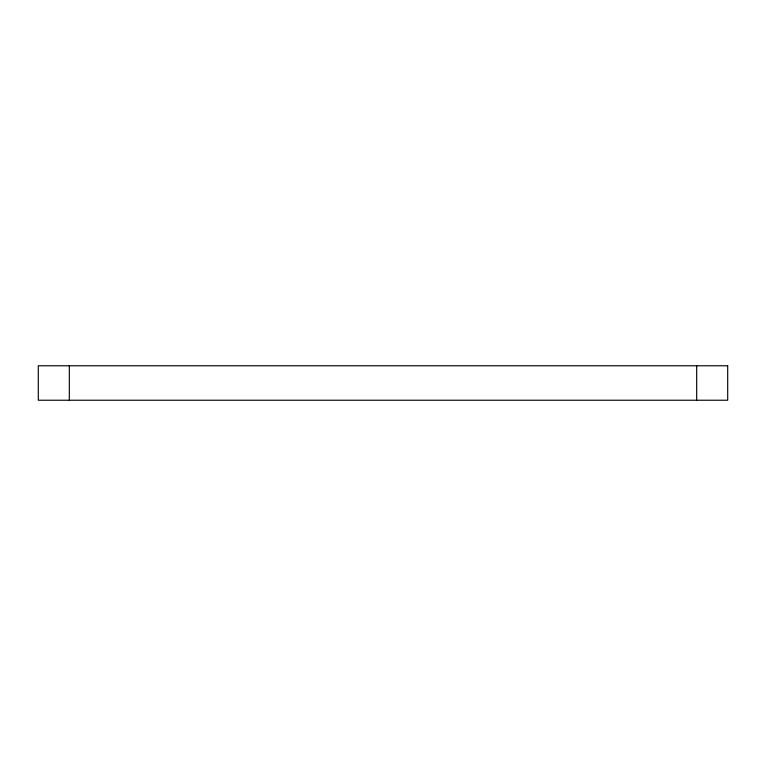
<?xml version="1.0" encoding="UTF-8"?>
<svg xmlns="http://www.w3.org/2000/svg" width="766" height="766" viewBox="0 0 766 766"><rect width="100%" height="100%" fill="white"/><g stroke="black" fill="none" stroke-linecap="round" stroke-linejoin="round"><path stroke-width="1.15" d="M696.677 365.765L696.677 400.235M69.323 365.765L69.323 400.235M727.7 365.765L38.3 365.765L38.3 400.235L727.7 400.235L727.7 365.765"/></g></svg>
